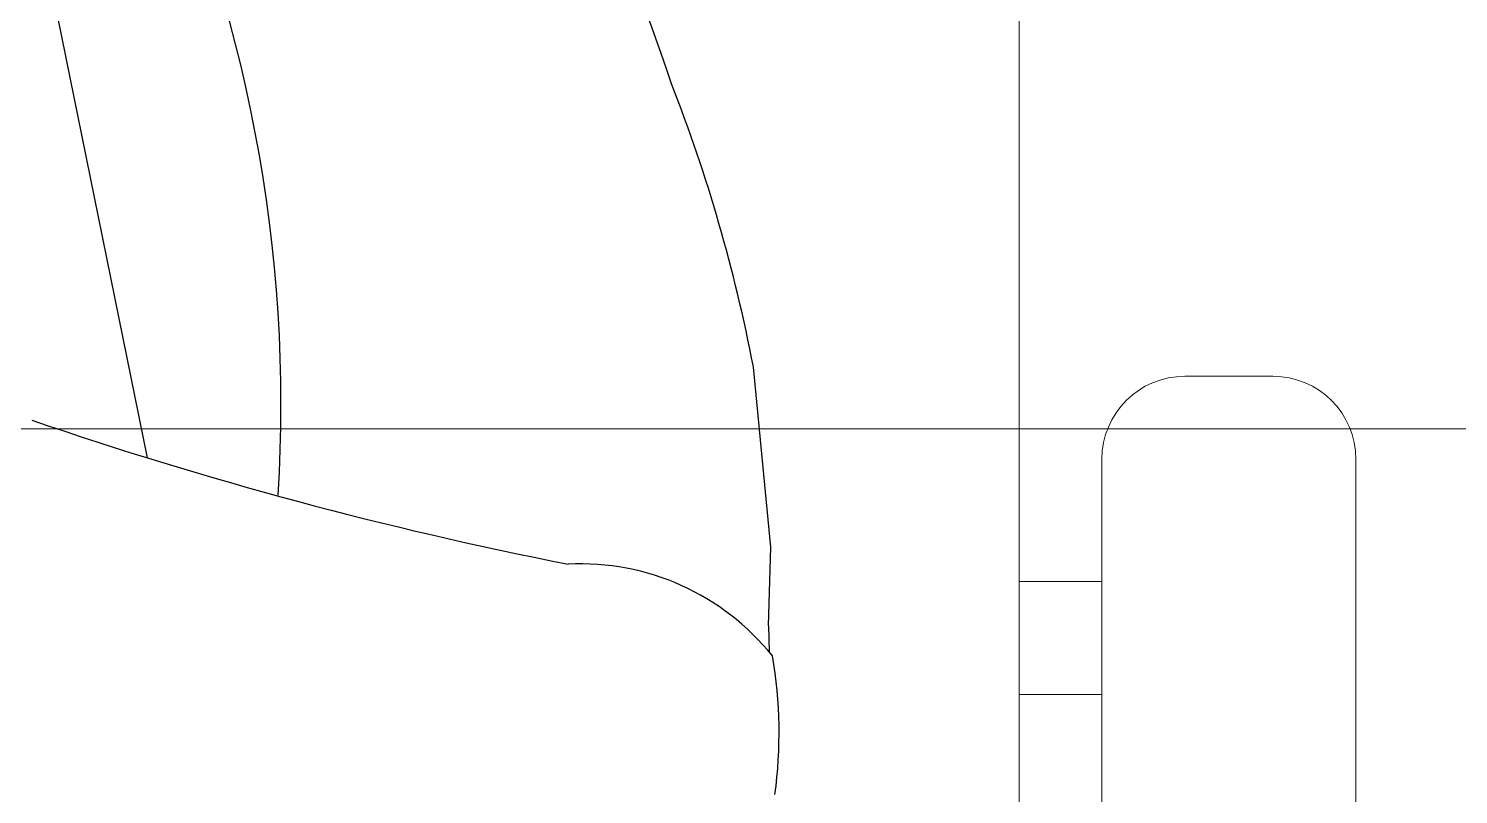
# Model space of a CAD drawing. Header units: millimetres. Extents: x 26027 to 581921, y 7230 to 233891.
# Drawn here: x 470689 to 471026.6, y 156944 to 157124.8 of the extents above; entities that cross this region are included whole.
import ezdxf

# ---------------------------------------------------------------- set-up
doc = ezdxf.new("R2010")
doc.units = ezdxf.units.MM
doc.header["$LTSCALE"] = 5
doc.layers.add('GE-EQUIPMENT_INSERTION', color=140, linetype='Continuous')
doc.layers.add('GE-FURNITURE', color=8, linetype='Continuous')
doc.layers.add('Medical Equipment and Furniture', color=163, linetype='Continuous', lineweight=0)
doc.layers.add('NEW', color=1, linetype='Continuous', lineweight=5)

# ---------------------------------------------------------------- blocks, each defined once
blk = doc.blocks.new('*X15')
at = {"color": 0}
for p, q in [((5, 3), (5, 3)), ((5, 3), (5, 3)), ((5, 3), (5, 3)), ((5, 3), (5, 3)), ((5, 3), (5, 3)), ((5, 3), (5, 3)), ((5, 3), (5, 3)), ((5, 3), (5, 3)), ((5, 3), (5, 3)), ((5, 3), (5, 3)), ((5, 3), (5, 3)), ((5, 3), (5, 3)), ((5, 3), (5, 3)), ((5, 3), (5, 3)), ((5, 3), (5, 3)), ((5, 3), (5, 3)), ((5, 3), (5, 3)), ((5, 3), (5, 3)), ((5, 3), (5, 3)), ((5, 3), (5, 3)), ((5, 3), (5, 3)), ((5, 3), (5, 3)), ((5, 3), (5, 3)), ((5, 3), (5, 3)), ((5, 3), (5, 3)), ((5, 3), (5, 3)), ((5, 3), (5, 3)), ((5, 3), (5, 3)), ((5, 3), (5, 3)), ((5, 3), (5, 3)), ((5, 3), (5, 3)), ((5, 3), (5, 3)), ((5, 3), (5, 3)), ((5, 3), (5, 3)), ((5, 3), (5, 3)), ((5, 3), (5, 3)), ((5, 3), (5, 3)), ((5, 3), (5, 3)), ((5, 3), (5, 3)), ((5, 3), (5, 3)), ((5, 3), (5, 3)), ((5, 3), (5, 3)), ((5, 3), (5, 3)), ((5, 3), (5, 3)), ((5, 3), (5, 3)), ((5, 3), (5, 3)), ((5, 3), (5, 3)), ((5, 3), (5, 3)), ((5, 3), (5, 3)), ((5, 3), (5, 3)), ((5, 3), (5, 3)), ((5, 3), (5, 3)), ((5, 3), (5, 3)), ((5, 3), (5, 3)), ((5, 3), (5, 3)), ((5, 3), (5, 3)), ((5, 3), (5, 3)), ((5, 3), (5, 3)), ((5, 3), (5, 3)), ((5, 3), (5, 3)), ((5, 3), (5, 3)), ((5, 3), (5, 3)), ((5, 3), (5, 3)), ((5, 3), (5, 3)), ((5, 3), (5, 3)), ((5, 3), (5, 3)), ((6, 3), (5, 3)), ((5, 3), (5, 3)), ((6, 3), (5, 3)), ((5, 3), (5, 3)), ((6, 3), (5, 3)), ((5, 3), (5, 3)), ((6, 3), (5, 3)), ((5, 3), (5, 3)), ((5, 3), (5, 3)), ((5, 3), (5, 3)), ((5, 3), (5, 3)), ((5, 3), (5, 3)), ((5, 3), (5, 3)), ((5, 3), (5, 3)), ((5, 3), (5, 3)), ((5, 3), (5, 3)), ((5, 3), (5, 3)), ((5, 3), (5, 3)), ((5, 3), (5, 3)), ((5, 3), (5, 3)), ((5, 3), (5, 3)), ((5, 3), (5, 3)), ((5, 3), (5, 3)), ((5, 3), (5, 3)), ((5, 3), (5, 3)), ((5, 3), (5, 3)), ((5, 3), (5, 3)), ((5, 3), (5, 3)), ((5, 3), (5, 3)), ((5, 3), (5, 3)), ((6, 3), (6, 3)), ((6, 3), (6, 3)), ((6, 3), (6, 3)), ((6, 3), (6, 3)), ((6, 3), (6, 3)), ((6, 3), (6, 3)), ((6, 3), (6, 3)), ((6, 3), (6, 3)), ((6, 3), (6, 3)), ((6, 3), (6, 3)), ((6, 3), (6, 3)), ((6, 3), (6, 3)), ((6, 3), (6, 3)), ((6, 3), (6, 3)), ((6, 3), (6, 3)), ((6, 3), (6, 3)), ((6, 3), (6, 3)), ((6, 3), (6, 3)), ((6, 3), (6, 3)), ((6, 3), (6, 3)), ((6, 3), (6, 3)), ((6, 3), (6, 3)), ((6, 3), (6, 3)), ((6, 3), (6, 3)), ((6, 3), (6, 3)), ((6, 3), (6, 3)), ((6, 3), (6, 3)), ((6, 3), (6, 3)), ((6, 3), (6, 3)), ((6, 3), (6, 3)), ((6, 3), (6, 3)), ((6, 3), (6, 3)), ((6, 3), (6, 3)), ((6, 3), (6, 3)), ((6, 3), (6, 3)), ((6, 3), (6, 3)), ((6, 3), (6, 3)), ((6, 3), (6, 3)), ((6, 3), (6, 3)), ((6, 3), (6, 3)), ((6, 3), (6, 3)), ((6, 3), (6, 3)), ((6, 3), (6, 3)), ((6, 3), (6, 3)), ((6, 3), (6, 3)), ((6, 3), (6, 3)), ((6, 3), (6, 3)), ((6, 3), (6, 3)), ((6, 3), (6, 3)), ((6, 3), (6, 3)), ((6, 3), (6, 3)), ((6, 3), (6, 3)), ((6, 3), (6, 3)), ((6, 3), (6, 3)), ((6, 3), (6, 3)), ((6, 3), (6, 3)), ((6, 3), (6, 3)), ((6, 3), (6, 3)), ((6, 3), (6, 3)), ((6, 3), (6, 3)), ((6, 3), (6, 3)), ((6, 3), (6, 3)), ((6, 3), (6, 3)), ((6, 3), (6, 3)), ((6, 3), (6, 3)), ((6, 3), (6, 3)), ((6, 3), (6, 3)), ((6, 3), (6, 3)), ((6, 3), (6, 3)), ((6, 3), (6, 3)), ((6, 3), (6, 3)), ((6, 3), (6, 3)), ((6, 3), (6, 3)), ((6, 3), (6, 3)), ((6, 3), (6, 3)), ((6, 3), (6, 3)), ((6, 3), (6, 3)), ((6, 3), (6, 3)), ((6, 3), (6, 3)), ((6, 3), (6, 3)), ((6, 3), (6, 3)), ((6, 3), (6, 3)), ((6, 3), (6, 3)), ((6, 3), (6, 3)), ((6, 3), (6, 3)), ((6, 3), (6, 3)), ((6, 3), (6, 3)), ((6, 3), (6, 3)), ((6, 3), (6, 3)), ((6, 3), (6, 3)), ((6, 3), (6, 3)), ((6, 3), (6, 3)), ((6, 3), (6, 3)), ((6, 3), (6, 3)), ((6, 3), (6, 3)), ((6, 3), (6, 3)), ((6, 3), (6, 3)), ((6, 3), (6, 3)), ((6, 3), (6, 3)), ((6, 3), (6, 3)), ((6, 3), (6, 3)), ((6, 3), (6, 3)), ((6, 3), (6, 3)), ((6, 3), (6, 3)), ((6, 3), (6, 3)), ((6, 3), (6, 3)), ((6, 3), (6, 3)), ((6, 3), (6, 3)), ((6, 3), (6, 3)), ((6, 3), (6, 3)), ((6, 3), (6, 3)), ((6, 3), (6, 3)), ((6, 3), (6, 3)), ((6, 3), (6, 3)), ((6, 3), (6, 3)), ((6, 3), (6, 3)), ((6, 3), (6, 3)), ((6, 3), (6, 3)), ((6, 3), (6, 3)), ((6, 3), (6, 3)), ((6, 3), (6, 3)), ((6, 3), (6, 3)), ((6, 3), (6, 3)), ((6, 3), (6, 3)), ((6, 3), (6, 3)), ((6, 3), (6, 3)), ((6, 3), (6, 3)), ((6, 3), (6, 3)), ((6, 3), (6, 3)), ((6, 3), (6, 3)), ((6, 3), (6, 3)), ((6, 3), (6, 3)), ((6, 3), (6, 3)), ((6, 3), (6, 3)), ((6, 3), (6, 3)), ((6, 3), (6, 3)), ((6, 3), (6, 3)), ((6, 3), (6, 3)), ((6, 3), (6, 3)), ((6, 3), (6, 3)), ((6, 3), (6, 3)), ((6, 3), (6, 3)), ((6, 3), (6, 3)), ((6, 3), (6, 3)), ((6, 3), (6, 3)), ((6, 3), (6, 3)), ((6, 3), (6, 3)), ((6, 3), (6, 3)), ((6, 3), (6, 3)), ((6, 3), (6, 3)), ((6, 3), (6, 3)), ((6, 3), (6, 3)), ((6, 3), (6, 3)), ((6, 3), (6, 3)), ((6, 3), (6, 3)), ((6, 3), (6, 3)), ((6, 3), (6, 3)), ((6, 3), (6, 3)), ((6, 3), (6, 3)), ((6, 3), (6, 3)), ((6, 3), (6, 3)), ((6, 3), (6, 3)), ((6, 3), (6, 3)), ((6, 3), (6, 3)), ((6, 3), (6, 3)), ((6, 3), (6, 3)), ((6, 3), (6, 3)), ((6, 3), (6, 3)), ((6, 3), (6, 3)), ((6, 3), (6, 3)), ((6, 3), (6, 3)), ((6, 3), (6, 3)), ((6, 3), (6, 3)), ((6, 3), (6, 3)), ((6, 3), (6, 3)), ((6, 3), (6, 3)), ((6, 3), (6, 3)), ((6, 3), (6, 3)), ((6, 3), (6, 3)), ((6, 3), (6, 3)), ((6, 3), (6, 3)), ((6, 3), (6, 3)), ((6, 3), (6, 3)), ((6, 3), (6, 3)), ((6, 3), (6, 3)), ((6, 3), (6, 3)), ((6, 3), (6, 3)), ((6, 3), (6, 3)), ((6, 3), (6, 3)), ((6, 3), (6, 3)), ((6, 3), (6, 3)), ((6, 3), (6, 3)), ((6, 3), (6, 3)), ((6, 3), (6, 3)), ((6, 3), (6, 3)), ((6, 3), (6, 3)), ((6, 3), (6, 3)), ((6, 3), (6, 3)), ((6, 3), (6, 3)), ((6, 3), (6, 3)), ((6, 3), (6, 3)), ((6, 3), (6, 3)), ((6, 3), (6, 3)), ((6, 3), (6, 3)), ((6, 3), (5, 3)), ((6, 3), (5, 3)), ((6, 3), (5, 3)), ((6, 3), (5, 3)), ((6, 3), (5, 3)), ((6, 3), (6, 3)), ((6, 3), (6, 3)), ((6, 3), (6, 3)), ((6, 3), (6, 3)), ((6, 3), (6, 3)), ((6, 3), (6, 3)), ((6, 3), (6, 3)), ((6, 3), (6, 3)), ((6, 3), (6, 3)), ((6, 3), (6, 3)), ((6, 3), (6, 3)), ((6, 3), (6, 3)), ((6, 3), (6, 3)), ((6, 3), (6, 3)), ((6, 3), (6, 3)), ((6, 3), (6, 3)), ((6, 3), (6, 3)), ((6, 3), (6, 3)), ((6, 3), (6, 3)), ((6, 3), (6, 3)), ((6, 3), (6, 3)), ((6, 3), (6, 3)), ((6, 3), (6, 3)), ((6, 3), (6, 3)), ((6, 3), (6, 3)), ((6, 3), (6, 3)), ((6, 3), (6, 3)), ((6, 3), (6, 3)), ((6, 3), (6, 3)), ((6, 3), (6, 3)), ((6, 3), (6, 3)), ((6, 3), (6, 3)), ((6, 3), (6, 3)), ((6, 3), (6, 3)), ((6, 3), (6, 3)), ((6, 3), (6, 3)), ((6, 3), (6, 3)), ((6, 3), (6, 3)), ((6, 3), (6, 3)), ((6, 3), (6, 3)), ((6, 3), (6, 3)), ((6, 3), (6, 3)), ((6, 3), (6, 3)), ((6, 3), (6, 3)), ((6, 3), (6, 3)), ((6, 3), (6, 3)), ((6, 3), (6, 3)), ((6, 3), (6, 3)), ((6, 3), (6, 3)), ((6, 3), (6, 3)), ((6, 3), (6, 3)), ((6, 3), (6, 3)), ((6, 3), (6, 3)), ((6, 3), (6, 3)), ((6, 3), (6, 3)), ((6, 3), (6, 3)), ((6, 3), (6, 3)), ((6, 3), (6, 3)), ((6, 3), (6, 3)), ((6, 3), (6, 3)), ((6, 3), (6, 3)), ((6, 3), (6, 3)), ((6, 3), (6, 3)), ((6, 3), (6, 3)), ((6, 3), (6, 3)), ((6, 3), (6, 3)), ((6, 3), (6, 3)), ((6, 3), (6, 3)), ((6, 3), (6, 3)), ((6, 3), (6, 3)), ((6, 3), (6, 3)), ((6, 3), (6, 3)), ((6, 3), (6, 3)), ((6, 3), (6, 3)), ((6, 3), (6, 3)), ((6, 3), (6, 3)), ((6, 3), (6, 3)), ((6, 3), (6, 3)), ((6, 3), (6, 3)), ((6, 3), (6, 3)), ((6, 3), (6, 3)), ((6, 3), (6, 3)), ((6, 3), (6, 3)), ((6, 3), (6, 3)), ((6, 3), (6, 3)), ((6, 3), (6, 3)), ((6, 3), (6, 3)), ((6, 3), (6, 3)), ((6, 3), (6, 3)), ((6, 3), (6, 3)), ((6, 3), (6, 3)), ((6, 3), (6, 3)), ((6, 3), (6, 3)), ((6, 3), (6, 3)), ((6, 3), (6, 3)), ((6, 3), (6, 3)), ((6, 3), (6, 3)), ((6, 3), (6, 3)), ((6, 3), (6, 3)), ((6, 3), (6, 3)), ((6, 3), (6, 3)), ((6, 3), (6, 3)), ((6, 3), (6, 3)), ((6, 3), (6, 3)), ((6, 3), (6, 3)), ((6, 3), (6, 3)), ((6, 3), (6, 3)), ((6, 3), (6, 3)), ((6, 3), (6, 3)), ((6, 3), (6, 3)), ((6, 3), (6, 3)), ((6, 3), (6, 3)), ((6, 3), (6, 3)), ((6, 3), (6, 3)), ((6, 3), (6, 3)), ((6, 3), (6, 3)), ((6, 3), (6, 3)), ((6, 3), (6, 3)), ((6, 3), (6, 3)), ((6, 3), (6, 3)), ((6, 3), (6, 3)), ((6, 3), (6, 3)), ((6, 3), (6, 3)), ((6, 3), (6, 3)), ((6, 3), (6, 3)), ((6, 3), (6, 3)), ((6, 3), (6, 3)), ((6, 3), (6, 3)), ((6, 3), (6, 3)), ((6, 3), (6, 3)), ((6, 3), (6, 3)), ((6, 3), (6, 3)), ((6, 3), (6, 3)), ((6, 3), (6, 3)), ((6, 3), (6, 3)), ((6, 3), (6, 3)), ((6, 3), (6, 3)), ((6, 3), (6, 3)), ((6, 3), (6, 3)), ((6, 3), (6, 3)), ((6, 3), (6, 3)), ((6, 3), (6, 3)), ((6, 3), (6, 3)), ((6, 3), (6, 3)), ((6, 3), (6, 3)), ((6, 3), (6, 3)), ((6, 3), (6, 3)), ((6, 3), (6, 3)), ((6, 3), (6, 3)), ((6, 3), (6, 3)), ((6, 3), (6, 3)), ((6, 3), (6, 3)), ((6, 3), (6, 3)), ((6, 3), (6, 3)), ((6, 3), (6, 3)), ((6, 3), (6, 3)), ((6, 3), (6, 3)), ((6, 3), (6, 3)), ((6, 3), (6, 3)), ((6, 3), (6, 3)), ((6, 3), (6, 3)), ((6, 3), (6, 3)), ((6, 3), (6, 3)), ((6, 3), (6, 3)), ((6, 3), (6, 3)), ((6, 3), (6, 3)), ((6, 3), (6, 3)), ((6, 3), (6, 3)), ((6, 3), (6, 3)), ((6, 3), (6, 3)), ((6, 3), (6, 3)), ((6, 3), (6, 3)), ((6, 3), (6, 3)), ((6, 3), (6, 3)), ((6, 3), (6, 3)), ((6, 3), (6, 3)), ((6, 3), (6, 3)), ((6, 3), (6, 3)), ((6, 3), (6, 3)), ((6, 3), (6, 3)), ((6, 3), (6, 3)), ((6, 3), (6, 3)), ((6, 3), (6, 3)), ((6, 3), (6, 3)), ((6, 3), (6, 3)), ((6, 3), (6, 3)), ((6, 3), (6, 3)), ((6, 3), (6, 3)), ((6, 3), (6, 3)), ((6, 3), (6, 3)), ((6, 3), (6, 3)), ((6, 3), (6, 3)), ((6, 3), (6, 3)), ((6, 3), (6, 3)), ((6, 3), (6, 3)), ((6, 3), (6, 3)), ((6, 3), (6, 3)), ((6, 3), (6, 3)), ((6, 3), (6, 3)), ((6, 3), (6, 3)), ((6, 3), (6, 3)), ((6, 3), (6, 3)), ((6, 3), (6, 3)), ((6, 3), (6, 3)), ((6, 3), (6, 3)), ((6, 3), (6, 3)), ((6, 3), (6, 3)), ((6, 3), (6, 3)), ((6, 3), (6, 3)), ((6, 3), (6, 3)), ((6, 3), (6, 3)), ((6, 3), (6, 3)), ((6, 3), (6, 3)), ((6, 3), (6, 3)), ((6, 3), (6, 3)), ((6, 3), (6, 3)), ((6, 3), (6, 3)), ((6, 3), (6, 3)), ((6, 3), (6, 3)), ((6, 3), (6, 3)), ((6, 3), (6, 3)), ((6, 3), (6, 3)), ((6, 3), (6, 3)), ((6, 3), (6, 3)), ((6, 3), (6, 3)), ((6, 3), (6, 3)), ((6, 3), (6, 3)), ((6, 3), (6, 3)), ((6, 3), (6, 3)), ((6, 3), (6, 3)), ((6, 3), (6, 3)), ((6, 3), (6, 3)), ((6, 3), (6, 3)), ((6, 3), (6, 3)), ((6, 3), (6, 3)), ((6, 3), (6, 3)), ((6, 3), (6, 3)), ((6, 3), (6, 3)), ((6, 3), (6, 3)), ((6, 3), (6, 3)), ((6, 3), (6, 3)), ((6, 3), (6, 3)), ((6, 3), (6, 3)), ((6, 3), (6, 3)), ((6, 3), (6, 3)), ((6, 3), (6, 3)), ((6, 3), (6, 3)), ((6, 3), (6, 3)), ((6, 3), (6, 3)), ((6, 3), (6, 3)), ((6, 3), (6, 3)), ((6, 3), (6, 3)), ((6, 3), (6, 3)), ((6, 3), (6, 3)), ((6, 3), (6, 3)), ((6, 3), (6, 3)), ((6, 3), (6, 3)), ((6, 3), (6, 3)), ((6, 3), (6, 3)), ((6, 3), (6, 3)), ((6, 3), (6, 3)), ((6, 3), (6, 3)), ((6, 3), (6, 3)), ((6, 3), (6, 3)), ((6, 3), (6, 3)), ((6, 3), (6, 3)), ((6, 3), (6, 3)), ((6, 3), (6, 3)), ((6, 3), (6, 3)), ((6, 3), (6, 3)), ((6, 3), (6, 3)), ((6, 3), (6, 3)), ((6, 3), (6, 3)), ((6, 3), (6, 3)), ((6, 3), (6, 3)), ((6, 3), (6, 3)), ((6, 3), (6, 3)), ((6, 3), (6, 3)), ((6, 3), (6, 3)), ((6, 3), (6, 3)), ((6, 3), (6, 3)), ((6, 3), (6, 3)), ((6, 3), (6, 3)), ((6, 3), (6, 3)), ((6, 3), (6, 3)), ((6, 3), (6, 3)), ((6, 3), (6, 3)), ((6, 3), (6, 3)), ((6, 3), (6, 3)), ((6, 3), (6, 3)), ((6, 3), (6, 3)), ((6, 3), (6, 3)), ((6, 3), (6, 3)), ((6, 3), (6, 3)), ((6, 3), (6, 3)), ((6, 3), (6, 3)), ((6, 3), (6, 3)), ((6, 3), (6, 3)), ((6, 3), (6, 3)), ((6, 3), (6, 3)), ((6, 3), (6, 3)), ((6, 3), (6, 3)), ((6, 3), (6, 3)), ((6, 3), (6, 3)), ((6, 3), (6, 3)), ((6, 3), (6, 3)), ((6, 3), (6, 3)), ((6, 3), (6, 3)), ((6, 3), (6, 3)), ((6, 3), (6, 3)), ((6, 3), (6, 3)), ((6, 3), (6, 3)), ((6, 3), (6, 3)), ((6, 3), (6, 3)), ((6, 3), (6, 3)), ((6, 3), (6, 3)), ((6, 3), (6, 3))]:
    blk.add_line(p, q, dxfattribs=at)
blk = doc.blocks.new('*X16')
at = {"color": 0}
for p, q in [((13, 1), (13, 1)), ((13, 1), (13, 1)), ((13, 1), (13, 1)), ((13, 1), (13, 1)), ((13, 1), (13, 1)), ((13, 1), (13, 1)), ((13, 1), (13, 1)), ((13, 1), (13, 1)), ((13, 1), (13, 1)), ((13, 1), (13, 1)), ((13, 1), (13, 1)), ((13, 1), (13, 1)), ((13, 1), (13, 1)), ((13, 1), (13, 1)), ((13, 1), (13, 1)), ((13, 1), (14, 1)), ((13, 1), (14, 1)), ((13, 1), (14, 1)), ((13, 1), (13, 1)), ((13, 1), (13, 1)), ((13, 1), (13, 1)), ((13, 1), (13, 1)), ((13, 1), (13, 1)), ((13, 1), (13, 1)), ((13, 1), (13, 1)), ((13, 1), (13, 1)), ((13, 1), (13, 1)), ((13, 1), (13, 1)), ((13, 1), (13, 1)), ((13, 1), (13, 1)), ((13, 1), (13, 1)), ((13, 1), (13, 1)), ((13, 1), (13, 1)), ((13, 1), (13, 1)), ((13, 1), (13, 1)), ((13, 1), (13, 1)), ((13, 1), (13, 1)), ((13, 1), (13, 1)), ((13, 1), (13, 1)), ((13, 1), (13, 1)), ((13, 1), (13, 1)), ((13, 1), (13, 1)), ((13, 1), (13, 1)), ((13, 1), (13, 1)), ((13, 1), (13, 1)), ((13, 1), (13, 1)), ((13, 1), (13, 1)), ((13, 1), (13, 1)), ((13, 1), (13, 1)), ((13, 1), (13, 1)), ((13, 1), (13, 1)), ((13, 1), (13, 1)), ((13, 1), (13, 1)), ((13, 1), (13, 1)), ((13, 1), (13, 1)), ((13, 1), (13, 1)), ((13, 1), (13, 1)), ((13, 1), (13, 1)), ((13, 1), (13, 1)), ((13, 1), (13, 1)), ((13, 1), (13, 1)), ((13, 1), (13, 1)), ((13, 1), (13, 1)), ((13, 1), (13, 1)), ((13, 1), (13, 1)), ((13, 1), (13, 1)), ((13, 1), (13, 1)), ((13, 1), (13, 1)), ((13, 1), (13, 1)), ((13, 1), (13, 1)), ((13, 1), (13, 1)), ((13, 1), (13, 1)), ((13, 1), (13, 1)), ((13, 1), (13, 1)), ((13, 1), (13, 1)), ((13, 1), (13, 1)), ((13, 1), (13, 1)), ((13, 1), (13, 1)), ((13, 1), (13, 1)), ((13, 1), (13, 1)), ((13, 1), (13, 1)), ((13, 1), (13, 1)), ((13, 1), (13, 1)), ((13, 1), (13, 1)), ((13, 1), (13, 1)), ((13, 1), (13, 1)), ((13, 1), (13, 1)), ((13, 1), (13, 1)), ((13, 1), (13, 1)), ((13, 1), (13, 1)), ((13, 1), (13, 1)), ((13, 1), (13, 1)), ((13, 1), (13, 1)), ((13, 1), (13, 1)), ((13, 1), (13, 1)), ((13, 1), (13, 1)), ((13, 1), (13, 1)), ((13, 1), (13, 1)), ((13, 1), (13, 1)), ((13, 1), (13, 1)), ((13, 1), (13, 1)), ((13, 1), (13, 1)), ((13, 1), (13, 1)), ((13, 1), (13, 1)), ((13, 1), (13, 1)), ((13, 1), (13, 1)), ((13, 1), (13, 1)), ((13, 1), (13, 1)), ((13, 1), (13, 1)), ((13, 1), (13, 1)), ((13, 1), (13, 1)), ((13, 1), (13, 1)), ((13, 1), (13, 1)), ((13, 1), (13, 1)), ((13, 1), (13, 1)), ((13, 1), (13, 1)), ((13, 1), (13, 1)), ((13, 1), (13, 1)), ((13, 1), (13, 1)), ((13, 1), (13, 1)), ((13, 1), (13, 1)), ((13, 1), (13, 1)), ((13, 1), (13, 1)), ((13, 1), (14, 1)), ((13, 0), (13, 0)), ((13, 0), (13, 0)), ((13, 0), (13, 0)), ((13, 0), (13, 0)), ((13, 0), (13, 0)), ((13, 0), (13, 0)), ((13, 0), (13, 0)), ((13, 0), (13, 0)), ((13, 0), (13, 0)), ((13, 0), (13, 0)), ((13, 0), (13, 0)), ((13, 0), (13, 0)), ((13, 0), (13, 0)), ((13, 0), (13, 0)), ((13, 0), (13, 0)), ((13, 0), (13, 0)), ((13, 0), (13, 0)), ((13, 0), (13, 0)), ((13, 0), (13, 0)), ((13, 0), (13, 0)), ((13, 0), (13, 0)), ((13, 0), (13, 0)), ((13, 0), (13, 0)), ((13, 0), (13, 0)), ((13, 0), (13, 0)), ((13, 0), (13, 0)), ((13, 0), (13, 0)), ((13, 0), (13, 0)), ((13, 0), (13, 0)), ((13, 0), (13, 0)), ((13, 0), (13, 0)), ((13, 0), (13, 0)), ((13, 0), (13, 0)), ((13, 0), (13, 0)), ((13, 0), (13, 0)), ((13, 0), (13, 0)), ((13, 0), (13, 0)), ((13, 0), (13, 0)), ((13, 0), (13, 0)), ((13, 0), (13, 0)), ((13, 0), (13, 0)), ((13, 0), (13, 0)), ((13, 0), (13, 0)), ((13, 0), (13, 0)), ((13, 0), (13, 0)), ((13, 0), (13, 0)), ((13, 0), (13, 0)), ((13, 0), (13, 0)), ((13, 0), (14, 0)), ((13, 0), (14, 0)), ((13, 0), (13, 0)), ((13, 0), (14, 0)), ((14, 1), (14, 1)), ((14, 1), (14, 1)), ((14, 1), (14, 1)), ((14, 1), (14, 1)), ((14, 1), (14, 1)), ((14, 1), (14, 1)), ((14, 1), (14, 1)), ((14, 1), (14, 1)), ((14, 1), (14, 1)), ((14, 1), (14, 1)), ((14, 1), (14, 1)), ((14, 1), (14, 1)), ((14, 1), (14, 1)), ((14, 1), (14, 1)), ((14, 1), (14, 1)), ((14, 1), (14, 1)), ((14, 1), (14, 1)), ((14, 1), (14, 1)), ((14, 1), (14, 1)), ((14, 1), (14, 1)), ((14, 1), (14, 1)), ((14, 1), (14, 1)), ((14, 1), (14, 1)), ((14, 1), (14, 1)), ((14, 1), (14, 1)), ((14, 1), (14, 1)), ((14, 1), (14, 1)), ((14, 1), (14, 1)), ((14, 1), (14, 1)), ((14, 1), (14, 1)), ((14, 1), (14, 1)), ((14, 1), (14, 1)), ((14, 1), (14, 1)), ((14, 1), (14, 1)), ((14, 1), (14, 1)), ((14, 1), (14, 1)), ((14, 1), (14, 1)), ((14, 1), (14, 1)), ((14, 1), (14, 1)), ((14, 1), (14, 1)), ((14, 1), (14, 1)), ((14, 1), (14, 1)), ((14, 1), (14, 1)), ((14, 1), (14, 1)), ((14, 1), (14, 1)), ((14, 1), (14, 1)), ((14, 1), (14, 1)), ((14, 1), (14, 1)), ((14, 1), (14, 1)), ((14, 1), (14, 1)), ((14, 1), (14, 1)), ((14, 1), (14, 1)), ((14, 1), (14, 1)), ((14, 1), (14, 1)), ((14, 1), (14, 1)), ((14, 1), (14, 1)), ((14, 1), (14, 1)), ((14, 1), (14, 1)), ((14, 1), (14, 1)), ((14, 1), (14, 1)), ((14, 1), (14, 1)), ((14, 1), (14, 1)), ((14, 1), (14, 1)), ((14, 1), (14, 1)), ((14, 1), (14, 1)), ((14, 1), (14, 1)), ((14, 1), (14, 1)), ((14, 1), (14, 1)), ((14, 1), (14, 1)), ((14, 1), (14, 1)), ((14, 1), (14, 1)), ((14, 1), (14, 1)), ((14, 1), (14, 1)), ((14, 1), (14, 1)), ((14, 1), (14, 1)), ((14, 1), (14, 1)), ((14, 1), (14, 1)), ((14, 1), (14, 1)), ((14, 1), (14, 1)), ((14, 1), (14, 1)), ((14, 1), (14, 1)), ((14, 1), (14, 1)), ((14, 1), (14, 1)), ((14, 1), (14, 1)), ((14, 1), (14, 1)), ((14, 1), (14, 1)), ((14, 1), (14, 1)), ((14, 1), (14, 1)), ((14, 1), (14, 1)), ((14, 1), (14, 1)), ((14, 1), (14, 1)), ((14, 1), (14, 1)), ((14, 1), (14, 1)), ((14, 1), (14, 1)), ((14, 0), (14, 0)), ((14, 0), (14, 0)), ((14, 0), (14, 0)), ((14, 0), (14, 0)), ((14, 0), (14, 0)), ((14, 0), (14, 0)), ((14, 0), (14, 0)), ((14, 0), (14, 0)), ((14, 0), (14, 0)), ((14, 0), (14, 0)), ((14, 0), (14, 0)), ((14, 0), (14, 0)), ((14, 0), (14, 0)), ((14, 0), (14, 0)), ((14, 0), (14, 0)), ((14, 0), (14, 0)), ((14, 0), (14, 0)), ((14, 0), (14, 0)), ((14, 0), (14, 0)), ((14, 0), (14, 0)), ((14, 0), (14, 0)), ((14, 0), (14, 0)), ((14, 0), (14, 0)), ((14, 0), (14, 0)), ((14, 0), (14, 0)), ((14, 0), (14, 0)), ((14, 0), (14, 0)), ((14, 0), (14, 0)), ((14, 0), (14, 0)), ((14, 0), (14, 0)), ((14, 0), (14, 0)), ((14, 0), (14, 0)), ((14, 0), (14, 0)), ((14, 0), (14, 0)), ((14, 0), (14, 0)), ((14, 0), (14, 0)), ((14, 0), (14, 0)), ((14, 0), (14, 0)), ((14, 0), (14, 0)), ((14, 0), (14, 0)), ((14, 0), (14, 0)), ((14, 0), (14, 0)), ((14, 0), (14, 0)), ((14, 0), (14, 0)), ((14, 0), (14, 0)), ((14, 0), (14, 0)), ((14, 0), (14, 0)), ((14, 0), (14, 0)), ((13, 0), (13, 0)), ((13, 0), (14, 0)), ((13, 0), (13, 0)), ((13, 0), (14, 0)), ((13, 0), (13, 0)), ((13, 0), (14, 0)), ((13, 0), (13, 0)), ((13, 0), (13, 0)), ((13, 0), (13, 0)), ((13, 0), (13, 0)), ((13, 0), (14, 0)), ((13, 0), (13, 0)), ((13, 0), (14, 0)), ((13, 0), (13, 0)), ((13, 0), (14, 0)), ((13, 0), (13, 0)), ((13, 0), (14, 0)), ((13, 0), (13, 0)), ((13, 0), (14, 0)), ((13, 0), (13, 0)), ((13, 0), (14, 0)), ((13, 0), (13, 0)), ((13, 0), (14, 0)), ((13, 0), (13, 0)), ((13, 0), (13, 0)), ((13, 0), (13, 0)), ((13, 0), (14, 0)), ((13, 0), (13, 0)), ((13, 0), (14, 0)), ((13, 0), (13, 0)), ((13, 0), (14, 0)), ((13, 0), (13, 0)), ((13, 0), (14, 0)), ((13, 0), (13, 0)), ((13, 0), (13, 0)), ((13, 0), (13, 0)), ((13, 0), (13, 0)), ((13, 0), (13, 0)), ((13, 0), (13, 0)), ((13, 0), (13, 0)), ((13, 0), (13, 0)), ((13, 0), (13, 0)), ((13, 0), (13, 0)), ((13, 0), (13, 0)), ((13, 0), (13, 0)), ((13, 0), (13, 0)), ((13, 0), (13, 0)), ((13, 0), (13, 0)), ((13, 0), (13, 0)), ((13, 0), (13, 0)), ((13, 0), (13, 0)), ((13, 0), (13, 0)), ((13, 0), (13, 0)), ((13, 0), (13, 0)), ((13, 0), (13, 0)), ((13, 0), (13, 0)), ((13, 0), (13, 0)), ((13, 0), (13, 0)), ((13, 0), (13, 0)), ((13, 0), (13, 0)), ((13, 0), (13, 0)), ((13, 0), (13, 0)), ((13, 0), (13, 0)), ((13, 0), (13, 0)), ((13, -1), (13, -1)), ((13, -1), (13, -1)), ((13, -1), (13, -1)), ((13, -1), (13, -1)), ((13, -1), (13, -1)), ((13, -1), (14, -1)), ((13, -1), (13, -1)), ((14, 0), (14, 0)), ((14, 0), (14, 0)), ((14, 0), (14, 0)), ((14, 0), (14, 0)), ((14, 0), (14, 0)), ((14, 0), (14, 0)), ((14, 0), (14, 0)), ((14, 0), (14, 0)), ((14, 0), (14, 0)), ((14, 0), (14, 0)), ((14, 0), (14, 0)), ((14, 0), (14, 0)), ((14, 0), (14, 0)), ((14, 0), (14, 0)), ((14, 0), (14, 0)), ((13, 0), (14, 0)), ((14, 0), (14, 0)), ((14, 0), (14, 0)), ((14, 0), (14, 0)), ((14, 0), (14, 0)), ((14, 0), (14, 0)), ((14, 0), (14, 0)), ((14, 0), (14, 0)), ((14, 0), (14, 0)), ((14, 0), (14, 0)), ((14, 0), (14, 0)), ((14, 0), (14, 0)), ((14, 0), (14, 0)), ((14, 0), (14, 0)), ((14, 0), (14, 0)), ((14, 0), (14, 0)), ((14, 0), (14, 0)), ((14, 0), (14, 0)), ((14, 0), (14, 0)), ((14, 0), (14, 0)), ((14, 0), (14, 0)), ((14, 0), (14, 0)), ((14, 0), (14, 0)), ((14, 0), (14, 0)), ((14, 0), (14, 0)), ((14, 0), (14, 0)), ((14, 0), (14, 0)), ((14, 0), (14, 0)), ((14, 0), (14, 0)), ((14, 0), (14, 0)), ((14, 0), (14, 0)), ((14, 0), (14, 0)), ((14, 0), (14, 0)), ((14, 0), (14, 0)), ((14, 0), (14, 0)), ((14, -1), (14, -1)), ((14, -1), (14, -1)), ((14, -1), (14, -1)), ((14, -1), (14, -1)), ((14, -1), (14, -1))]:
    blk.add_line(p, q, dxfattribs=at)
blk = doc.blocks.new('GF21018-P')
at = {"color": 0}
for p, q in [((0.22049, 0.47563), (0.22049, 0.0675)), ((0.25963, 0.34221), (0.2804, 0.34221)), ((0.24001, 0.32259), (0.24001, 0.14)), ((0.30001, 0.32259), (0.30001, 0.14)), ((0.22049, 0.29372), (0.24001, 0.29372)), ((0.22049, 0.26708), (0.24001, 0.26708))]:
    blk.add_line(p, q, dxfattribs=at)
for points in [[(0.24001, 0.29372), (0.24001, 0.29372), (0.24001, 0.29372), (0.24001, 0.29372), (0.24001, 0.29372), (0.24001, 0.29372), (0.24001, 0.29372), (0.24001, 0.29372), (0.24001, 0.29372), (0.24001, 0.29372), (0.24001, 0.29372), (0.24001, 0.29372), (0.24001, 0.29372), (0.24001, 0.29372), (0.24001, 0.29372), (0.24001, 0.29372), (0.24001, 0.29372), (0.24001, 0.29372), (0.24001, 0.29372), (0.24001, 0.29372), (0.24001, 0.29372), (0.24001, 0.29372), (0.24001, 0.29372), (0.24001, 0.29372), (0.24001, 0.29372), (0.24001, 0.29372), (0.24001, 0.29372), (0.24001, 0.29372), (0.24001, 0.29372), (0.24001, 0.29372), (0.24001, 0.29372), (0.24001, 0.29372), (0.24001, 0.29372), (0.24001, 0.29372), (0.24001, 0.29372), (0.24001, 0.29372), (0.24001, 0.29372), (0.24001, 0.29372), (0.24001, 0.29372), (0.24001, 0.29372), (0.24001, 0.29372), (0.24001, 0.29372), (0.24001, 0.29372), (0.24001, 0.29372), (0.24001, 0.29372), (0.24001, 0.29372), (0.24001, 0.29372), (0.24001, 0.29372), (0.24001, 0.29372), (0.24001, 0.29372), (0.24001, 0.29372), (0.24001, 0.29372), (0.24001, 0.29372), (0.24001, 0.29372), (0.24001, 0.29372), (0.24001, 0.29372), (0.24001, 0.29372), (0.24001, 0.29372), (0.24001, 0.29372), (0.24001, 0.29372), (0.24001, 0.29372), (0.24001, 0.29372), (0.24001, 0.29372), (0.24001, 0.29372), (0.24001, 0.29372), (0.24001, 0.29372), (0.24001, 0.29372), (0.24001, 0.29372), (0.24001, 0.29372), (0.24001, 0.29372), (0.24001, 0.29372), (0.24001, 0.29372), (0.24001, 0.29372), (0.24001, 0.29372), (0.24001, 0.29372), (0.24001, 0.29372), (0.24001, 0.29372), (0.24001, 0.29372), (0.24001, 0.29372), (0.24001, 0.29372), (0.24001, 0.29372), (0.24001, 0.29372), (0.24001, 0.29372), (0.24001, 0.29372), (0.24001, 0.29372), (0.24001, 0.29372), (0.24001, 0.29372), (0.24001, 0.29372), (0.24001, 0.29372), (0.24001, 0.29372), (0.24001, 0.29372), (0.24001, 0.29372), (0.24001, 0.29372), (0.24001, 0.29372), (0.24001, 0.29372), (0.24001, 0.29372), (0.24001, 0.29372), (0.24001, 0.29372), (0.24001, 0.29372), (0.24001, 0.29372), (0.24001, 0.29372), (0.24001, 0.29372), (0.24001, 0.29372), (0.24001, 0.29372), (0.24001, 0.29372), (0.24001, 0.29372), (0.24001, 0.29372), (0.24001, 0.29372), (0.24001, 0.29372), (0.24001, 0.29372), (0.24001, 0.29372), (0.24001, 0.29372), (0.24001, 0.29372), (0.24001, 0.29372), (0.24001, 0.29372), (0.24001, 0.29372), (0.24001, 0.29372), (0.24001, 0.29372), (0.24001, 0.29372), (0.24001, 0.29372), (0.24001, 0.29372), (0.24001, 0.29372), (0.24001, 0.29372), (0.24001, 0.29372), (0.24001, 0.29372), (0.24001, 0.29372), (0.24001, 0.29372), (0.24001, 0.29372), (0.24001, 0.29372), (0.24001, 0.29372), (0.24001, 0.29372), (0.24001, 0.29372), (0.24001, 0.29372), (0.24001, 0.29372), (0.24001, 0.29372), (0.24001, 0.29372), (0.24001, 0.29372), (0.24001, 0.29372), (0.24001, 0.29372), (0.24001, 0.29372), (0.24001, 0.29372), (0.24001, 0.29372), (0.24001, 0.29372), (0.24001, 0.29372), (0.24001, 0.29372), (0.24001, 0.29372), (0.24001, 0.29372), (0.24001, 0.29372), (0.24001, 0.29372), (0.24001, 0.29372), (0.24001, 0.29372), (0.24001, 0.29372), (0.24001, 0.29372), (0.24001, 0.29372), (0.24001, 0.29372), (0.24001, 0.29372), (0.24001, 0.29372), (0.24001, 0.29372), (0.24001, 0.29372), (0.24001, 0.29372), (0.24001, 0.29372), (0.24001, 0.29372), (0.24001, 0.29372), (0.24001, 0.29372), (0.24001, 0.29372), (0.24001, 0.29372), (0.24001, 0.29372), (0.24001, 0.29372), (0.24001, 0.29372), (0.24001, 0.29372), (0.24001, 0.29372), (0.24001, 0.29372), (0.24001, 0.29372), (0.24001, 0.29372), (0.24001, 0.29372), (0.24001, 0.29372), (0.24001, 0.29372), (0.24001, 0.29372), (0.24001, 0.29372), (0.24001, 0.29372), (0.24001, 0.29372), (0.24001, 0.29372), (0.24001, 0.29372), (0.24001, 0.29372), (0.24001, 0.29372), (0.24001, 0.29372), (0.24001, 0.29372), (0.24001, 0.29372), (0.24001, 0.29372), (0.24001, 0.29372), (0.24001, 0.29372), (0.24001, 0.29372), (0.24001, 0.29372), (0.24001, 0.29372), (0.24001, 0.29372), (0.24001, 0.29372), (0.24001, 0.29372), (0.24001, 0.29372), (0.24001, 0.29372), (0.24001, 0.29372), (0.24001, 0.29372), (0.24001, 0.29372), (0.24001, 0.29372), (0.24001, 0.29372), (0.24001, 0.29372), (0.24001, 0.29372), (0.24001, 0.29372), (0.24001, 0.29372), (0.24001, 0.29372), (0.24001, 0.29372), (0.24001, 0.29372), (0.24001, 0.29372), (0.24001, 0.29372), (0.24001, 0.29372), (0.24001, 0.29372), (0.24001, 0.29372), (0.24001, 0.29372), (0.24001, 0.29372), (0.24001, 0.29372), (0.24001, 0.29372), (0.24001, 0.29372), (0.24001, 0.29372), (0.24001, 0.29372), (0.24001, 0.29372), (0.24001, 0.29372), (0.24001, 0.29372), (0.24001, 0.29372), (0.24001, 0.29372), (0.24001, 0.29372), (0.24001, 0.29372), (0.24001, 0.29372), (0.24001, 0.29372), (0.24001, 0.29372), (0.24001, 0.29372), (0.24001, 0.29372), (0.24001, 0.29372), (0.24001, 0.29372), (0.24001, 0.29372), (0.24001, 0.29372), (0.24001, 0.29372), (0.24001, 0.29372), (0.24001, 0.29372), (0.24001, 0.29372), (0.24001, 0.29372), (0.24001, 0.29372), (0.24001, 0.29372), (0.24001, 0.29372), (0.24001, 0.29372), (0.24001, 0.29372), (0.24001, 0.29372), (0.24001, 0.29372), (0.24001, 0.29372), (0.24001, 0.29372), (0.24001, 0.29372), (0.24001, 0.29372), (0.24001, 0.29372), (0.24001, 0.29372), (0.24001, 0.29372), (0.24001, 0.29372), (0.24001, 0.29372), (0.24001, 0.29372), (0.24001, 0.29372), (0.24001, 0.29372), (0.24001, 0.29372), (0.24001, 0.29372), (0.24001, 0.29372), (0.24001, 0.29372), (0.24001, 0.29372), (0.24001, 0.29372), (0.24001, 0.29372), (0.24001, 0.29372), (0.24001, 0.29372), (0.24001, 0.29372), (0.24001, 0.29372), (0.24001, 0.29372), (0.24001, 0.29372), (0.24001, 0.29372)], [(0.24001, 0.29372), (0.24001, 0.29372), (0.24001, 0.29372), (0.24001, 0.29372), (0.24001, 0.29372), (0.24001, 0.29372), (0.24001, 0.29372), (0.24001, 0.29372), (0.24001, 0.29372), (0.24001, 0.29372), (0.24001, 0.29372), (0.24001, 0.29372), (0.24001, 0.29372), (0.24001, 0.29372), (0.24001, 0.29372), (0.24001, 0.29372), (0.24001, 0.29372), (0.24001, 0.29372), (0.24001, 0.29372), (0.24001, 0.29372), (0.24001, 0.29372), (0.24001, 0.29372), (0.24001, 0.29372), (0.24001, 0.29372), (0.24001, 0.29372), (0.24001, 0.29372), (0.24001, 0.29372), (0.24001, 0.29372), (0.24001, 0.29372), (0.24001, 0.29372), (0.24001, 0.29372), (0.24001, 0.29372), (0.24001, 0.29372), (0.24001, 0.29372), (0.24001, 0.29372), (0.24001, 0.29372), (0.24001, 0.29372), (0.24001, 0.29372), (0.24001, 0.29372), (0.24001, 0.29372), (0.24001, 0.29372), (0.24001, 0.29372), (0.24001, 0.29372), (0.24001, 0.29372), (0.24001, 0.29372), (0.24001, 0.29372), (0.24001, 0.29372), (0.24001, 0.29372), (0.24001, 0.29372), (0.24001, 0.29372), (0.24001, 0.29372), (0.24001, 0.29372), (0.24001, 0.29372), (0.24001, 0.29372), (0.24001, 0.29372), (0.24001, 0.29372), (0.24001, 0.29372), (0.24001, 0.29372), (0.24001, 0.29372), (0.24001, 0.29372), (0.24001, 0.29372), (0.24001, 0.29372), (0.24001, 0.29372), (0.24001, 0.29372), (0.24001, 0.29372), (0.24001, 0.29372), (0.24001, 0.29372), (0.24001, 0.29372), (0.24001, 0.29372), (0.24001, 0.29372), (0.24001, 0.29372), (0.24001, 0.29372), (0.24001, 0.29372), (0.24001, 0.29372), (0.24001, 0.29372), (0.24001, 0.29372), (0.24001, 0.29372), (0.24001, 0.29372), (0.24001, 0.29372), (0.24001, 0.29372), (0.24001, 0.29372), (0.24001, 0.29372), (0.24001, 0.29372), (0.24001, 0.29372), (0.24001, 0.29372), (0.24001, 0.29372), (0.24001, 0.29372), (0.24001, 0.29372), (0.24001, 0.29372), (0.24001, 0.29372), (0.24001, 0.29372), (0.24001, 0.29372), (0.24001, 0.29372), (0.24001, 0.29372), (0.24001, 0.29372), (0.24001, 0.29372), (0.24001, 0.29372), (0.24001, 0.29372), (0.24001, 0.29372), (0.24001, 0.29372), (0.24001, 0.29372), (0.24001, 0.29372), (0.24001, 0.29372), (0.24001, 0.29372), (0.24001, 0.29372), (0.24001, 0.29372), (0.24001, 0.29372), (0.24001, 0.29372), (0.24001, 0.29372), (0.24001, 0.29372), (0.24001, 0.29372), (0.24001, 0.29372), (0.24001, 0.29372), (0.24001, 0.29372), (0.24001, 0.29372), (0.24001, 0.29372), (0.24001, 0.29372), (0.24001, 0.29372), (0.24001, 0.29372), (0.24001, 0.29372), (0.24001, 0.29372), (0.24001, 0.29372), (0.24001, 0.29372), (0.24001, 0.29372), (0.24001, 0.29372), (0.24001, 0.29372), (0.24001, 0.29372), (0.24001, 0.29372), (0.24001, 0.29372), (0.24001, 0.29372), (0.24001, 0.29372), (0.24001, 0.29372), (0.24001, 0.29372), (0.24001, 0.29372), (0.24001, 0.29372), (0.24001, 0.29372), (0.24001, 0.29372), (0.24001, 0.29372), (0.24001, 0.29372), (0.24001, 0.29372), (0.24001, 0.29372), (0.24001, 0.29372), (0.24001, 0.29372), (0.24001, 0.29372), (0.24001, 0.29372), (0.24001, 0.29372), (0.24001, 0.29372), (0.24001, 0.29372), (0.24001, 0.29372), (0.24001, 0.29372), (0.24001, 0.29372), (0.24001, 0.29372), (0.24001, 0.29372), (0.24001, 0.29372), (0.24001, 0.29372), (0.24001, 0.29372), (0.24001, 0.29372), (0.24001, 0.29372), (0.24001, 0.29372), (0.24001, 0.29372), (0.24001, 0.29372), (0.24001, 0.29372), (0.24001, 0.29372), (0.24001, 0.29372), (0.24001, 0.29372), (0.24001, 0.29372), (0.24001, 0.29372), (0.24001, 0.29372), (0.24001, 0.29372), (0.24001, 0.29372), (0.24001, 0.29372), (0.24001, 0.29372), (0.24001, 0.29372), (0.24001, 0.29372), (0.24001, 0.29372), (0.24001, 0.29372), (0.24001, 0.29372), (0.24001, 0.29372), (0.24001, 0.29372), (0.24001, 0.29372), (0.24001, 0.29372), (0.24001, 0.29372), (0.24001, 0.29372), (0.24001, 0.29372), (0.24001, 0.29372), (0.24001, 0.29372), (0.24001, 0.29372), (0.24001, 0.29372), (0.24001, 0.29372), (0.24001, 0.29372), (0.24001, 0.29372), (0.24001, 0.29372), (0.24001, 0.29372), (0.24001, 0.29372), (0.24001, 0.29372), (0.24001, 0.29372), (0.24001, 0.29372), (0.24001, 0.29372), (0.24001, 0.29372), (0.24001, 0.29372), (0.24001, 0.29372), (0.24001, 0.29372), (0.24001, 0.29372), (0.24001, 0.29372), (0.24001, 0.29372), (0.24001, 0.29372), (0.24001, 0.29372), (0.24001, 0.29372), (0.24001, 0.29372), (0.24001, 0.29372), (0.24001, 0.29372), (0.24001, 0.29372), (0.24001, 0.29372), (0.24001, 0.29372), (0.24001, 0.29372), (0.24001, 0.29372), (0.24001, 0.29372), (0.24001, 0.29372), (0.24001, 0.29372)], [(0.24001, 0.29372), (0.24001, 0.29372), (0.24001, 0.29372), (0.24001, 0.29372), (0.24001, 0.29372), (0.24001, 0.29372), (0.24001, 0.29372), (0.24001, 0.29372), (0.24001, 0.29372), (0.24001, 0.29372), (0.24001, 0.29372), (0.24001, 0.29372), (0.24001, 0.29372), (0.24001, 0.29372), (0.24001, 0.29372), (0.24001, 0.29372), (0.24001, 0.29372), (0.24001, 0.29372), (0.24001, 0.29372), (0.24001, 0.29372), (0.24001, 0.29372), (0.24001, 0.29372), (0.24001, 0.29372), (0.24001, 0.29372), (0.24001, 0.29372), (0.24001, 0.29372), (0.24001, 0.29372), (0.24001, 0.29372), (0.24001, 0.29372), (0.24001, 0.29372), (0.24001, 0.29372), (0.24001, 0.29372), (0.24001, 0.29372), (0.24001, 0.29372), (0.24001, 0.29372), (0.24001, 0.29372), (0.24001, 0.29372), (0.24001, 0.29372), (0.24001, 0.29372), (0.24001, 0.29372), (0.24001, 0.29372), (0.24001, 0.29372), (0.24001, 0.29372), (0.24001, 0.29372), (0.24001, 0.29372), (0.24001, 0.29372), (0.24001, 0.29372), (0.24001, 0.29372), (0.24001, 0.29372), (0.24001, 0.29372), (0.24001, 0.29372), (0.24001, 0.29372), (0.24001, 0.29372), (0.24001, 0.29372), (0.24001, 0.29372), (0.24001, 0.29372), (0.24001, 0.29372), (0.24001, 0.29372), (0.24001, 0.29372), (0.24001, 0.29372), (0.24001, 0.29372), (0.24001, 0.29372), (0.24001, 0.29372), (0.24001, 0.29372), (0.24001, 0.29372), (0.24001, 0.29372), (0.24001, 0.29372), (0.24001, 0.29372), (0.24001, 0.29372), (0.24001, 0.29372), (0.24001, 0.29372), (0.24001, 0.29372), (0.24001, 0.29372), (0.24001, 0.29372), (0.24001, 0.29372), (0.24001, 0.29372), (0.24001, 0.29372), (0.24001, 0.29372), (0.24001, 0.29372), (0.24001, 0.29372), (0.24001, 0.29372), (0.24001, 0.29372), (0.24001, 0.29372), (0.24001, 0.29372), (0.24001, 0.29372), (0.24001, 0.29372), (0.24001, 0.29372), (0.24001, 0.29372), (0.24001, 0.29372), (0.24001, 0.29372), (0.24001, 0.29372), (0.24001, 0.29372), (0.24001, 0.29372), (0.24001, 0.29372), (0.24001, 0.29372), (0.24001, 0.29372), (0.24001, 0.29372), (0.24001, 0.29372), (0.24001, 0.29372), (0.24001, 0.29372), (0.24001, 0.29372), (0.24001, 0.29372), (0.24001, 0.29372), (0.24001, 0.29372), (0.24001, 0.29372), (0.24001, 0.29372), (0.24001, 0.29372), (0.24001, 0.29372), (0.24001, 0.29372), (0.24001, 0.29372), (0.24001, 0.29372), (0.24001, 0.29372), (0.24001, 0.29372), (0.24001, 0.29372), (0.24001, 0.29372), (0.24001, 0.29372), (0.24001, 0.29372), (0.24001, 0.29372), (0.24001, 0.29372), (0.24001, 0.29372), (0.24001, 0.29372), (0.24001, 0.29372), (0.24001, 0.29372), (0.24001, 0.29372), (0.24001, 0.29372), (0.24001, 0.29372), (0.24001, 0.29372), (0.24001, 0.29372), (0.24001, 0.29372), (0.24001, 0.29372), (0.24001, 0.29372), (0.24001, 0.29372), (0.24001, 0.29372), (0.24001, 0.29372), (0.24001, 0.29372), (0.24001, 0.29372), (0.24001, 0.29372), (0.24001, 0.29372), (0.24001, 0.29372), (0.24001, 0.29372), (0.24001, 0.29372), (0.24001, 0.29372), (0.24001, 0.29372), (0.24001, 0.29372), (0.24001, 0.29372), (0.24001, 0.29372), (0.24001, 0.29372), (0.24001, 0.29372), (0.24001, 0.29372), (0.24001, 0.29372), (0.24001, 0.29372), (0.24001, 0.29372), (0.24001, 0.29372), (0.24001, 0.29372), (0.24001, 0.29372), (0.24001, 0.29372), (0.24001, 0.29372), (0.24001, 0.29372), (0.24001, 0.29372), (0.24001, 0.29372), (0.24001, 0.29372), (0.24001, 0.29372), (0.24001, 0.29372), (0.24001, 0.29372), (0.24001, 0.29372), (0.24001, 0.29372), (0.24001, 0.29372), (0.24001, 0.29372), (0.24001, 0.29372), (0.24001, 0.29372), (0.24001, 0.29372), (0.24001, 0.29372), (0.24001, 0.29372), (0.24001, 0.29372), (0.24001, 0.29372), (0.24001, 0.29372), (0.24001, 0.29372), (0.24001, 0.29372), (0.24001, 0.29372), (0.24001, 0.29372), (0.24001, 0.29372), (0.24001, 0.29372), (0.24001, 0.29372), (0.24001, 0.29372), (0.24001, 0.29372), (0.24001, 0.29372), (0.24001, 0.29372), (0.24001, 0.29372), (0.24001, 0.29372), (0.24001, 0.29372), (0.24001, 0.29372), (0.24001, 0.29372), (0.24001, 0.29372), (0.24001, 0.29372), (0.24001, 0.29372), (0.24001, 0.29372), (0.24001, 0.29372), (0.24001, 0.29372), (0.24001, 0.29372), (0.24001, 0.29372), (0.24001, 0.29372), (0.24001, 0.29372), (0.24001, 0.29372), (0.24001, 0.29372), (0.24001, 0.29372), (0.24001, 0.29372), (0.24001, 0.29372), (0.24001, 0.29372), (0.24001, 0.29372), (0.24001, 0.29372), (0.24001, 0.29372), (0.24001, 0.29372), (0.24001, 0.29372), (0.24001, 0.29372)]]:
    blk.add_lwpolyline(points, close=True, dxfattribs=at)
for centre, start, end in [((0.25963, 0.32259), 90, 180), ((0.2804, 0.32259), 0, 90)]:
    blk.add_arc(centre, 0.01962, start, end, dxfattribs=at)
at = {"layer": 'NEW', "color": 0, "linetype": 'Continuous'}
for points in [[(0.24001, 0.29372), (0.24001, 0.29372), (0.24001, 0.29372), (0.24001, 0.29372), (0.24001, 0.29372), (0.24001, 0.29372), (0.24001, 0.29372), (0.24001, 0.29372)], [(0.24001, 0.29372), (0.24001, 0.29372), (0.24001, 0.29372), (0.24001, 0.29372), (0.24001, 0.29372), (0.24001, 0.29372), (0.24001, 0.29372)], [(0.24001, 0.29372), (0.24001, 0.29372), (0.24001, 0.29372), (0.24001, 0.29372), (0.24001, 0.29372), (0.24001, 0.29372), (0.24001, 0.29372), (0.24001, 0.29372), (0.24001, 0.29372)], [(0.24001, 0.29372), (0.24001, 0.29372), (0.24001, 0.29372), (0.24001, 0.29372), (0.24001, 0.29372), (0.24001, 0.29372), (0.24001, 0.29372), (0.24001, 0.29372), (0.24001, 0.29372), (0.24001, 0.29372)], [(0.24001, 0.29372), (0.24001, 0.29372), (0.24001, 0.29372), (0.24001, 0.29372), (0.24001, 0.29372), (0.24001, 0.29372), (0.24001, 0.29372), (0.24001, 0.29372), (0.24001, 0.29372), (0.24001, 0.29372), (0.24001, 0.29372), (0.24001, 0.29372), (0.24001, 0.29372), (0.24001, 0.29372), (0.24001, 0.29372)], [(0.24001, 0.29372), (0.24001, 0.29372), (0.24001, 0.29372), (0.24001, 0.29372), (0.24001, 0.29372), (0.24001, 0.29372), (0.24001, 0.29372), (0.24001, 0.29372), (0.24001, 0.29372), (0.24001, 0.29372)], [(0.24001, 0.29372), (0.24001, 0.29372), (0.24001, 0.29372), (0.24001, 0.29372), (0.24001, 0.29372), (0.24001, 0.29372), (0.24001, 0.29372), (0.24001, 0.29372), (0.24001, 0.29372), (0.24001, 0.29372)], [(0.24001, 0.29372), (0.24001, 0.29372), (0.24001, 0.29372), (0.24001, 0.29372), (0.24001, 0.29372), (0.24001, 0.29372), (0.24001, 0.29372), (0.24001, 0.29372), (0.24001, 0.29372), (0.24001, 0.29372)], [(0.24001, 0.29372), (0.24001, 0.29372), (0.24001, 0.29372), (0.24001, 0.29372), (0.24001, 0.29372), (0.24001, 0.29372), (0.24001, 0.29372), (0.24001, 0.29372), (0.24001, 0.29372), (0.24001, 0.29372), (0.24001, 0.29372), (0.24001, 0.29372), (0.24001, 0.29372), (0.24001, 0.29372), (0.24001, 0.29372), (0.24001, 0.29372), (0.24001, 0.29372), (0.24001, 0.29372)], [(0.24001, 0.29372), (0.24001, 0.29372), (0.24001, 0.29372), (0.24001, 0.29372), (0.24001, 0.29372), (0.24001, 0.29372), (0.24001, 0.29372), (0.24001, 0.29372), (0.24001, 0.29372), (0.24001, 0.29372), (0.24001, 0.29372), (0.24001, 0.29372)], [(0.24001, 0.29372), (0.24001, 0.29372), (0.24001, 0.29372), (0.24001, 0.29372), (0.24001, 0.29372), (0.24001, 0.29372), (0.24001, 0.29372)], [(0.24001, 0.29372), (0.24001, 0.29372), (0.24001, 0.29372), (0.24001, 0.29372), (0.24001, 0.29372), (0.24001, 0.29372), (0.24001, 0.29372), (0.24001, 0.29372), (0.24001, 0.29372), (0.24001, 0.29372), (0.24001, 0.29372), (0.24001, 0.29372), (0.24001, 0.29372), (0.24001, 0.29372), (0.24001, 0.29372), (0.24001, 0.29372), (0.24001, 0.29372), (0.24001, 0.29372), (0.24001, 0.29372), (0.24001, 0.29372), (0.24001, 0.29372), (0.24001, 0.29372), (0.24001, 0.29372), (0.24001, 0.29372), (0.24001, 0.29372), (0.24001, 0.29372), (0.24001, 0.29372), (0.24001, 0.29372), (0.24001, 0.29372), (0.24001, 0.29372), (0.24001, 0.29372), (0.24001, 0.29372), (0.24001, 0.29372), (0.24001, 0.29372), (0.24001, 0.29372), (0.24001, 0.29372), (0.24001, 0.29372), (0.24001, 0.29372), (0.24001, 0.29372), (0.24001, 0.29372), (0.24001, 0.29372), (0.24001, 0.29372), (0.24001, 0.29372), (0.24001, 0.29372), (0.24001, 0.29372), (0.24001, 0.29372), (0.24001, 0.29372), (0.24001, 0.29372), (0.24001, 0.29372), (0.24001, 0.29372), (0.24001, 0.29372), (0.24001, 0.29372), (0.24001, 0.29372), (0.24001, 0.29372), (0.24001, 0.29372), (0.24001, 0.29372), (0.24001, 0.29372), (0.24001, 0.29372), (0.24001, 0.29372), (0.24001, 0.29372), (0.24001, 0.29372), (0.24001, 0.29372), (0.24001, 0.29372), (0.24001, 0.29372), (0.24001, 0.29372), (0.24001, 0.29372), (0.24001, 0.29372), (0.24001, 0.29372), (0.24001, 0.29372), (0.24001, 0.29372), (0.24001, 0.29372), (0.24001, 0.29372), (0.24001, 0.29372), (0.24001, 0.29372), (0.24001, 0.29372), (0.24001, 0.29372), (0.24001, 0.29372), (0.24001, 0.29372), (0.24001, 0.29372), (0.24001, 0.29372), (0.24001, 0.29372), (0.24001, 0.29372), (0.24001, 0.29372), (0.24001, 0.29372), (0.24001, 0.29372), (0.24001, 0.29372), (0.24001, 0.29372), (0.24001, 0.29372), (0.24001, 0.29372), (0.24001, 0.29372), (0.24001, 0.29372), (0.24001, 0.29372), (0.24001, 0.29372), (0.24001, 0.29372), (0.24001, 0.29372), (0.24001, 0.29372), (0.24001, 0.29372), (0.24001, 0.29372), (0.24001, 0.29372), (0.24001, 0.29372), (0.24001, 0.29372), (0.24001, 0.29372), (0.24001, 0.29372), (0.24001, 0.29372), (0.24001, 0.29372), (0.24001, 0.29372), (0.24001, 0.29372), (0.24001, 0.29372), (0.24001, 0.29372), (0.24001, 0.29372), (0.24001, 0.29372)], [(0.24001, 0.29372), (0.24001, 0.29372), (0.24001, 0.29372), (0.24001, 0.29372), (0.24001, 0.29372), (0.24001, 0.29372), (0.24001, 0.29372), (0.24001, 0.29372), (0.24001, 0.29372), (0.24001, 0.29372), (0.24001, 0.29372), (0.24001, 0.29372), (0.24001, 0.29372), (0.24001, 0.29372), (0.24001, 0.29372), (0.24001, 0.29372), (0.24001, 0.29372)], [(0.24001, 0.29372), (0.24001, 0.29372), (0.24001, 0.29372), (0.24001, 0.29372), (0.24001, 0.29372), (0.24001, 0.29372), (0.24001, 0.29372), (0.24001, 0.29372), (0.24001, 0.29372), (0.24001, 0.29372), (0.24001, 0.29372), (0.24001, 0.29372), (0.24001, 0.29372), (0.24001, 0.29372), (0.24001, 0.29372), (0.24001, 0.29372), (0.24001, 0.29372), (0.24001, 0.29372), (0.24001, 0.29372), (0.24001, 0.29372), (0.24001, 0.29372), (0.24001, 0.29372), (0.24001, 0.29372), (0.24001, 0.29372), (0.24001, 0.29372), (0.24001, 0.29372), (0.24001, 0.29372), (0.24001, 0.29372), (0.24001, 0.29372), (0.24001, 0.29372), (0.24001, 0.29372), (0.24001, 0.29372), (0.24001, 0.29372), (0.24001, 0.29372), (0.24001, 0.29372), (0.24001, 0.29372), (0.24001, 0.29372), (0.24001, 0.29372), (0.24001, 0.29372), (0.24001, 0.29372), (0.24001, 0.29372), (0.24001, 0.29372), (0.24001, 0.29372), (0.24001, 0.29372), (0.24001, 0.29372), (0.24001, 0.29372), (0.24001, 0.29372), (0.24001, 0.29372), (0.24001, 0.29372), (0.24001, 0.29372), (0.24001, 0.29372), (0.24001, 0.29372), (0.24001, 0.29372), (0.24001, 0.29372), (0.24001, 0.29372), (0.24001, 0.29372), (0.24001, 0.29372), (0.24001, 0.29372), (0.24001, 0.29372), (0.24001, 0.29372), (0.24001, 0.29372), (0.24001, 0.29372), (0.24001, 0.29372), (0.24001, 0.29372), (0.24001, 0.29372), (0.24001, 0.29372), (0.24001, 0.29372), (0.24001, 0.29372), (0.24001, 0.29372), (0.24001, 0.29372), (0.24001, 0.29372), (0.24001, 0.29372), (0.24001, 0.29372), (0.24001, 0.29372), (0.24001, 0.29372), (0.24001, 0.29372), (0.24001, 0.29372), (0.24001, 0.29372), (0.24001, 0.29372), (0.24001, 0.29372), (0.24001, 0.29372), (0.24001, 0.29372), (0.24001, 0.29372), (0.24001, 0.29372), (0.24001, 0.29372), (0.24001, 0.29372), (0.24001, 0.29372), (0.24001, 0.29372), (0.24001, 0.29372)], [(0.24001, 0.29372), (0.24001, 0.29372), (0.24001, 0.29372), (0.24001, 0.29372), (0.24001, 0.29372), (0.24001, 0.29372), (0.24001, 0.29372), (0.24001, 0.29372), (0.24001, 0.29372), (0.24001, 0.29372), (0.24001, 0.29372), (0.24001, 0.29372), (0.24001, 0.29372), (0.24001, 0.29372), (0.24001, 0.29372), (0.24001, 0.29372), (0.24001, 0.29372), (0.24001, 0.29372), (0.24001, 0.29372), (0.24001, 0.29372), (0.24001, 0.29372), (0.24001, 0.29372), (0.24001, 0.29372), (0.24001, 0.29372), (0.24001, 0.29372), (0.24001, 0.29372), (0.24001, 0.29372), (0.24001, 0.29372), (0.24001, 0.29372), (0.24001, 0.29372), (0.24001, 0.29372), (0.24001, 0.29372), (0.24001, 0.29372), (0.24001, 0.29372), (0.24001, 0.29372), (0.24001, 0.29372), (0.24001, 0.29372), (0.24001, 0.29372), (0.24001, 0.29372), (0.24001, 0.29372), (0.24001, 0.29372), (0.24001, 0.29372), (0.24001, 0.29372), (0.24001, 0.29372), (0.24001, 0.29372), (0.24001, 0.29372), (0.24001, 0.29372), (0.24001, 0.29372), (0.24001, 0.29372), (0.24001, 0.29372), (0.24001, 0.29372), (0.24001, 0.29372), (0.24001, 0.29372), (0.24001, 0.29372)]]:
    blk.add_lwpolyline(points, dxfattribs=at)
at = {"color": 0}
for name, xscale, yscale, zscale in [('*X15', 8.59375e-11, 8.59375e-11, 8.59375e-11), ('*X16', 5.5e-11, 5.5e-11, 5.5e-11)]:
    blk.add_blockref(name, (0.24001, 0.29372), dxfattribs=dict(at, xscale=xscale, yscale=yscale, zscale=zscale))
blk = doc.blocks.new('GE-EUR00134')
at = {"layer": 'GE-FURNITURE'}
for p, q in [((516.41, 180.31), (412.31, 159.21)), ((391.2, 11.96), (412.47, 14)), ((412.47, 14), (433.74, 16.05)), ((372.65, 12.48), (366.5, 12.36)), ((372.65, 12.48), (391.2, 11.96))]:
    blk.add_line(p, q, dxfattribs=at)
for centre, radius, start, end in [((1340.28, -128.2), 971.45, 161.10299, 168.84263), ((424.97, 469.45), 341.87, 266.3971, 295.2079), ((309.03, 604.69), 600.7, 288.59591, 300.14952), ((329.27, 56.83), 57.99, 308.684, 2.9169), ((362.43, 388.26), 378.98, 280.8469, 291.3811), ((347.25, 116.28), 106.3, 262.2025, 279.8925)]:
    blk.add_arc(centre, radius, start, end, dxfattribs=at)
blk = doc.blocks.new('GE-EUR01612')
at = {"layer": 'GE-EQUIPMENT_INSERTION', "rotation": 90}
blk.add_blockref('GE-EUR00134', (329.82, -1119.11), dxfattribs=at)

msp = doc.modelspace()

# ---------------------------------------------------------------- linework, layer by layer
at = {"layer": 'Medical Equipment and Furniture', "elevation": 2.36}
msp.add_lwpolyline([(471435.81, 157730.27), (471435.81, 157030.27), (469735.81, 157030.27)], dxfattribs=at)

# ---------------------------------------------------------------- block references
at = {"layer": 'Medical Equipment and Furniture', "extrusion": (-8.74706e-06, -2.27027e-05, 1), "xscale": 1000.000000000002, "yscale": 1000.000000000002, "zscale": 1000.000000000002, "rotation": 359.9971679684405}
msp.add_blockref('GF21018-P', (470702.4, 156700.52, -5.33), dxfattribs=at)

# ---------------------------------------------------------------- next in the draw order: block references
at = {"layer": 'GE-EQUIPMENT_INSERTION'}
msp.add_blockref('GE-EUR01612', (470546.39, 157730.27, 2.36), dxfattribs=at)

doc.saveas('drawing.dxf')
